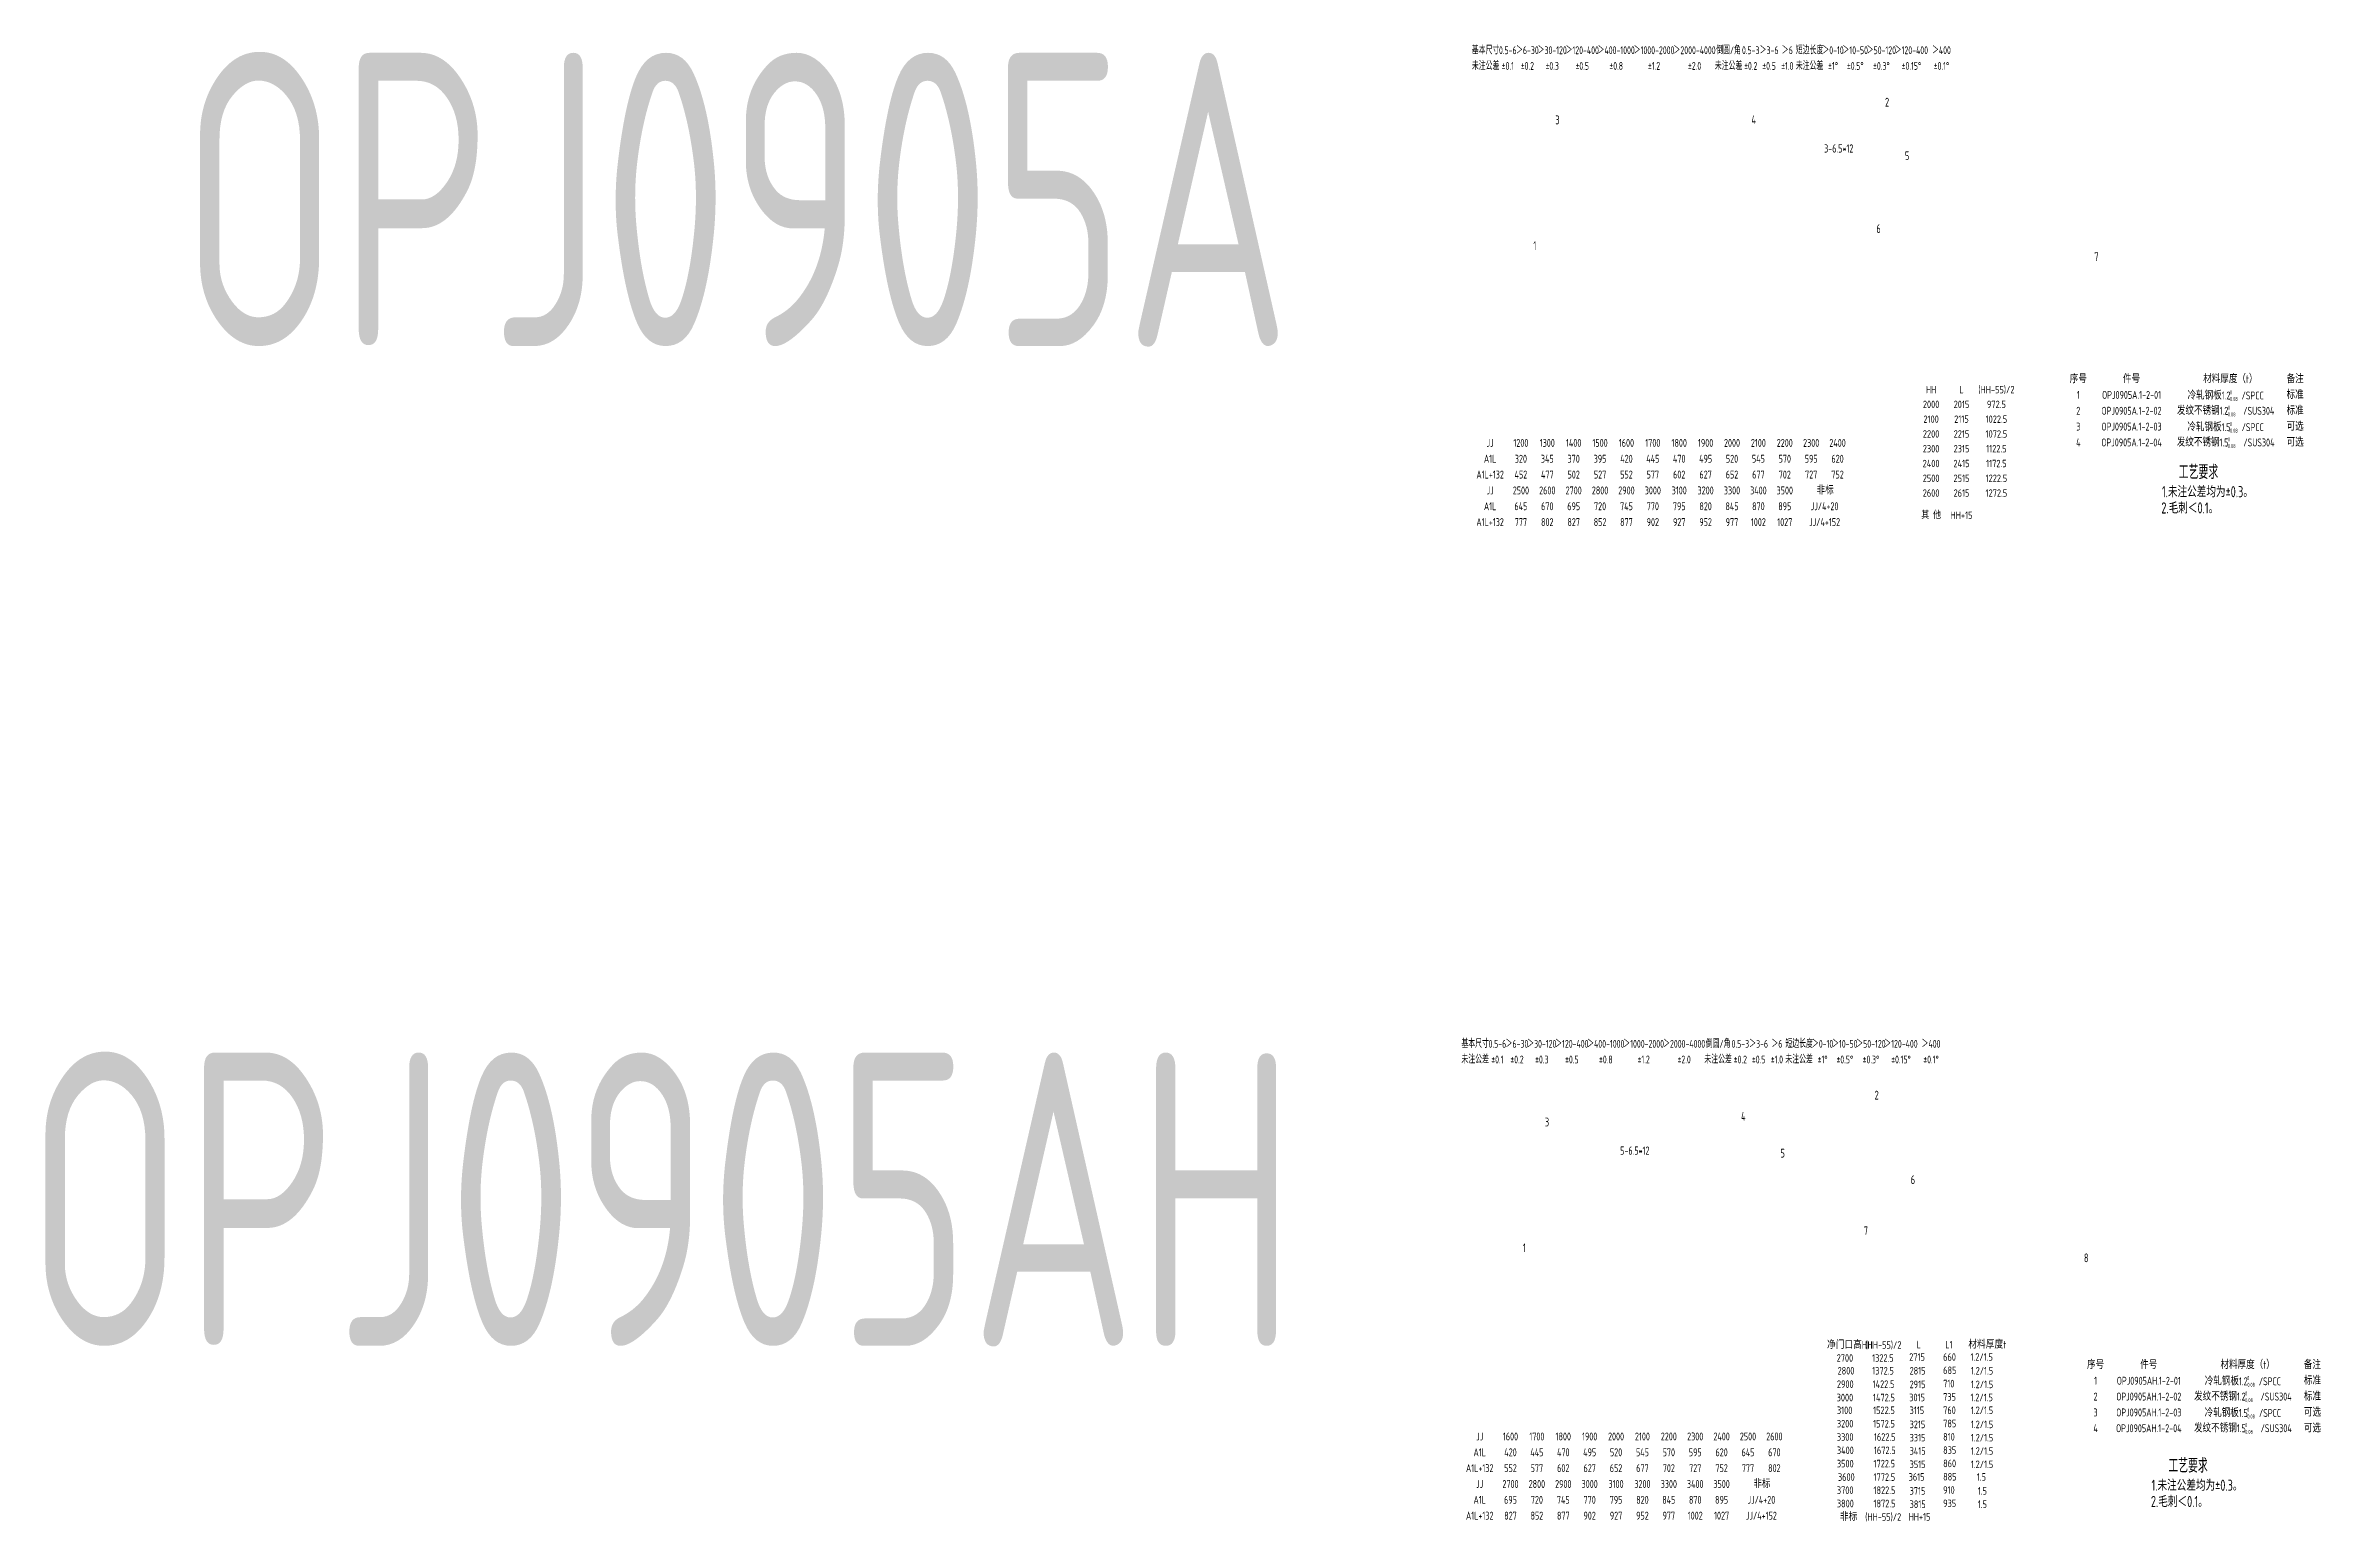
# Model space of a CAD drawing. Header units: inches. Extents: x 14216 to 120088, y -29410 to 23559.
# Drawn here: x 32300 to 40053, y -4756 to 277 of the extents above; entities that cross this region are included whole.
import ezdxf
from ezdxf.enums import TextEntityAlignment as Align

# ---------------------------------------------------------------- set-up
doc = ezdxf.new("R2010")
doc.units = ezdxf.units.IN
doc.header["$LTSCALE"] = 0.3
doc.header["$MEASUREMENT"] = 0
for name, color, linetype in [('2', 2, 'Continuous'), ('2细实线', 2, 'Continuous'), ('7', 4, 'Continuous')]:
    doc.layers.add(name, color=color, linetype=linetype)
doc.layers.add('粗实线', color=7, linetype='Continuous', lineweight=30)
doc.styles.add('HZ', font='isocp2.shx', dxfattribs={"width": 0.7, "bigfont": 'hztxt.shx'})

msp = doc.modelspace()

# ---------------------------------------------------------------- texts
at = {"layer": '2', "color": 4, "style": 'HZ', "width": 0.7}
for s, p in [('2', (38574.711, 68.836)), ('3', (37450.224, 8.396)), ('4', (38119.253, 9.444)), ('5', (38642.601, -113.852)), ('6', (38545.239, -362.316)), ('1', (37375.16, -420.499)), ('7', (39288.592, -457.782)), ('2', (38539.214, -3316.916)), ('3', (37414.728, -3408.662)), ('4', (38083.756, -3388.932)), ('5', (38218.127, -3514.919)), ('6', (38662.446, -3605.275)), ('7', (38502.168, -3779.375)), ('1', (37339.664, -3837.558)), ('8', (39253.095, -3871.828))]:
    msp.add_text(s, height=30, dxfattribs=at).set_placement(p)
at = {"layer": '2', "style": 'HZ', "width": 0.8}
for s, height, p in [('序号', 27, (39233.964, -860.368)), ('件号', 27, (39415.638, -860.368)), ('材料厚度（t）', 27, (39752.524, -860.368)), ('备注', 27, (39973.586, -860.368)), ('HH', 25.2, (38731.93, -896.173)), ('L', 25.2, (38835.53, -896.173)), ('(HH-55)/2', 25.2, (38954.575, -896.173)), ('1', 27, (39233.964, -914.368)), ('OPJ0905A.1-2-01', 27, (39415.638, -914.368)), ('冷轧钢板1.2   /SPCC', 27, (39736.342, -916.307)), ('标准', 27, (39973.586, -914.368)), ('2000', 25.2, (38731.93, -946.573)), ('2100', 25.2, (38731.93, -996.973)), ('2015', 25.2, (38835.53, -946.573)), ('2115', 25.2, (38835.53, -996.973)), ('1022.5', 25.2, (38954.575, -996.973)), ('972.5', 25.2, (38954.575, -946.573)), ('2', 27, (39233.964, -968.368)), ('OPJ0905A.1-2-02', 27, (39415.638, -968.368)), ('发纹不锈钢1.2    /SUS304 ', 27, (39742.857, -968.368)), ('标准', 27, (39973.586, -968.368)), ('可选', 27, (39973.586, -1022.368)), ('2300', 25.2, (38731.93, -1097.773)), ('2200', 25.2, (38731.93, -1047.373)), ('2315', 25.2, (38835.53, -1097.773)), ('2215', 25.2, (38835.53, -1047.373)), ('1072.5', 25.2, (38954.575, -1047.373)), ('1122.5', 25.2, (38954.575, -1097.773)), ('4', 27, (39233.964, -1076.368)), ('3', 27, (39233.964, -1022.368)), ('OPJ0905A.1-2-04', 27, (39415.638, -1076.368)), ('OPJ0905A.1-2-03', 27, (39415.638, -1022.368)), ('发纹不锈钢1.5    /SUS304 ', 27, (39742.857, -1076.368)), ('冷轧钢板1.5   /SPCC', 27, (39736.342, -1024.307)), ('可选', 27, (39973.586, -1076.368)), ('2500', 25.2, (38731.93, -1198.573)), ('2600', 25.2, (38731.93, -1248.973)), ('2515', 25.2, (38835.53, -1198.573)), ('2615', 25.2, (38835.53, -1248.973)), ('1272.5', 25.2, (38954.575, -1248.973)), ('1222.5', 25.2, (38954.575, -1198.573)), ('其 他', 25.2, (38731.93, -1324.573)), ('HH+15', 25.2, (38835.53, -1324.573)), ('序号', 27, (39292.862, -4221.861)), ('1', 27, (39292.862, -4275.861)), ('OPJ0905AH.1-2-01', 27, (39474.536, -4275.861)), ('件号', 27, (39474.536, -4221.861)), ('冷轧钢板1.2   /SPCC', 27, (39795.24, -4277.8)), ('材料厚度（t）', 27, (39811.422, -4221.861)), ('标准', 27, (40032.484, -4275.861)), ('备注', 27, (40032.484, -4221.861)), ('2', 27, (39292.862, -4329.861)), ('OPJ0905AH.1-2-02', 27, (39474.536, -4329.861)), ('发纹不锈钢1.2    /SUS304 ', 27, (39801.755, -4329.861)), ('标准', 27, (40032.484, -4329.861)), ('3', 27, (39292.862, -4383.861)), ('OPJ0905AH.1-2-03', 27, (39474.536, -4383.861)), ('冷轧钢板1.5   /SPCC', 27, (39795.24, -4385.8)), ('可选', 27, (40032.484, -4383.861)), ('4', 27, (39292.862, -4437.861)), ('OPJ0905AH.1-2-04', 27, (39474.536, -4437.861)), ('发纹不锈钢1.5    /SUS304 ', 27, (39801.755, -4437.861)), ('可选', 27, (40032.484, -4437.861))]:
    msp.add_text(s, height=height, dxfattribs=at).set_placement(p, align=Align.MIDDLE_CENTER)
at = {"layer": '2', "color": 3, "style": 'HZ', "width": 0.8}
for s, p in [('2400', (38731.93, -1148.173)), ('2415', (38835.53, -1148.173)), ('1172.5', (38954.575, -1148.173))]:
    msp.add_text(s, height=25.2, dxfattribs=at).set_placement(p, align=Align.MIDDLE_CENTER)
at = {"layer": '2', "color": 6, "style": 'HZ', "width": 0.75}
for s, p in [('1.未注公差均为±0.3。', (39519.217, -1263.295)), ('2.毛刺＜0.1。', (39517.071, -1318.69)), ('1.未注公差均为±0.3。', (39483.72, -4651.208)), ('2.毛刺＜0.1。', (39481.574, -4706.603))]:
    msp.add_text(s, height=38, dxfattribs=at).set_placement(p)
at = {"layer": '2', "color": 6, "attachment_point": 5, "style": 'HZ'}
for s, insert, char_height in [('\\A1;OPJ0905A', (34654.399, -248.783), 1000), ('3-6.5*12', (38416.905, -73.968), 28), ('\\A1;OPJ0905AH', (34399.043, -3657.799), 1000), ('5-6.5*12', (37721.408, -3491.026), 28)]:
    msp.add_mtext(s, dxfattribs=dict(at, insert=insert, char_height=char_height))
at = {"layer": '2', "char_height": 13.728, "attachment_point": 1, "style": 'HZ'}
for insert in [(39744.449, -898.456), (39737.226, -950.893), (39744.449, -1006.456), (39737.226, -1058.893), (39803.348, -4259.949), (39796.124, -4312.386), (39803.348, -4367.949), (39796.124, -4420.386)]:
    msp.add_mtext(' 0\\P-0.08', dxfattribs=dict(at, insert=insert))
at = {"layer": '2细实线', "linetype": 'ByBlock', "style": 'HZ', "width": 0.65}
for s, p in [('基本尺寸', (37212.395, 260.903)), ('0.5-6', (37288.13, 260.903)), ('＞6-30', (37354.955, 260.903)), ('＞30-120', (37439.6, 260.903)), ('＞120-400', (37542.065, 260.903)), ('＞400-1000', (37657.895, 260.903)), ('＞1000-2000', (37787.09, 260.903)), ('＞2000-4000', (37925.195, 260.903)), ('倒圆/角', (38041.025, 260.903)), ('0.5-3', (38116.76, 260.903)), ('＞3-6', (38179.13, 260.903)), ('＞6', (38241.5, 260.903)), ('短边长度', (38317.235, 260.903)), ('＞0-10', (38397.425, 260.903)), ('＞10-50', (38473.16, 260.903)), ('＞50-120', (38562.26, 260.903)), ('＞120-400', (38664.725, 260.903)), ('＞400', (38767.19, 260.903)), ('未注公差', (37212.395, 207.443)), ('%%p0.1', (37288.13, 207.443)), ('%%p0.2', (37354.955, 207.443)), ('%%p0.3', (37439.6, 207.443)), ('%%p0.5', (37542.065, 207.443)), ('%%p0.8', (37657.895, 207.443)), ('%%p1.2', (37787.09, 207.443)), ('%%p2.0', (37925.195, 207.443)), ('未注公差', (38041.025, 207.443)), ('%%p0.2', (38116.76, 207.443)), ('%%p0.5', (38179.13, 207.443)), ('%%p1.0', (38241.5, 207.443)), ('未注公差', (38317.235, 207.443)), ('%%p1%%d', (38397.425, 207.443)), ('%%p0.5%%d', (38473.16, 207.443)), ('%%p0.3%%d', (38562.26, 207.443)), ('%%p0.15%%d', (38664.725, 207.443)), ('%%p0.1%%d', (38767.19, 207.443)), ('未注公差', (37176.898, -3180.47)), ('基本尺寸', (37176.898, -3127.01)), ('0.5-6', (37252.633, -3127.01)), ('%%p0.1', (37252.633, -3180.47)), ('＞6-30', (37319.458, -3127.01)), ('%%p0.2', (37319.458, -3180.47)), ('＞30-120', (37404.103, -3127.01)), ('%%p0.3', (37404.103, -3180.47)), ('＞120-400', (37506.568, -3127.01)), ('%%p0.5', (37506.568, -3180.47)), ('＞400-1000', (37622.398, -3127.01)), ('%%p0.8', (37622.398, -3180.47)), ('＞1000-2000', (37751.593, -3127.01)), ('%%p1.2', (37751.593, -3180.47)), ('＞2000-4000', (37889.698, -3127.01)), ('%%p2.0', (37889.698, -3180.47)), ('未注公差', (38005.528, -3180.47)), ('倒圆/角', (38005.528, -3127.01)), ('0.5-3', (38081.263, -3127.01)), ('%%p0.2', (38081.263, -3180.47)), ('＞3-6', (38143.633, -3127.01)), ('%%p0.5', (38143.633, -3180.47)), ('%%p1.0', (38206.003, -3180.47)), ('＞6', (38206.003, -3127.01)), ('未注公差', (38281.738, -3180.47)), ('短边长度', (38281.738, -3127.01)), ('＞0-10', (38361.928, -3127.01)), ('%%p1%%d', (38361.928, -3180.47)), ('＞10-50', (38437.663, -3127.01)), ('%%p0.5%%d', (38437.663, -3180.47)), ('＞50-120', (38526.763, -3127.01)), ('%%p0.3%%d', (38526.763, -3180.47)), ('＞120-400', (38629.228, -3127.01)), ('%%p0.15%%d', (38629.228, -3180.47)), ('＞400', (38731.693, -3127.01)), ('%%p0.1%%d', (38731.693, -3180.47))]:
    msp.add_text(s, height=26.73, dxfattribs=at).set_placement(p, align=Align.MIDDLE_CENTER)
at = {"layer": '2细实线', "style": 'HZ', "width": 0.8}
for s, p in [('JJ', (37227.845, -1077.973)), ('1200', (37332.845, -1077.973)), ('1300', (37422.845, -1077.973)), ('1400', (37512.845, -1077.973)), ('1500', (37602.845, -1077.973)), ('1600', (37692.845, -1077.973)), ('1700', (37782.845, -1077.973)), ('1800', (37872.845, -1077.973)), ('1900', (37962.845, -1077.973)), ('2000', (38052.845, -1077.973)), ('2100', (38142.845, -1077.973)), ('2200', (38232.845, -1077.973)), ('2300', (38322.845, -1077.973)), ('2400', (38412.845, -1077.973)), ('A1L', (37227.845, -1131.973)), ('320', (37332.845, -1131.973)), ('345', (37422.845, -1131.973)), ('370', (37512.845, -1131.973)), ('395', (37602.845, -1131.973)), ('420', (37692.845, -1131.973)), ('445', (37782.845, -1131.973)), ('470', (37872.845, -1131.973)), ('495', (37962.845, -1131.973)), ('520', (38052.845, -1131.973)), ('545', (38142.845, -1131.973)), ('570', (38232.845, -1131.973)), ('595', (38322.845, -1131.973)), ('620', (38412.845, -1131.973)), ('A1L+132', (37227.845, -1185.973)), ('JJ', (37227.845, -1239.973)), ('2500', (37332.845, -1239.973)), ('452', (37332.845, -1185.973)), ('2600', (37422.845, -1239.973)), ('477', (37422.845, -1185.973)), ('2700', (37512.845, -1239.973)), ('502', (37512.845, -1185.973)), ('2800', (37602.845, -1239.973)), ('527', (37602.845, -1185.973)), ('2900', (37692.845, -1239.973)), ('552', (37692.845, -1185.973)), ('3000', (37782.845, -1239.973)), ('577', (37782.845, -1185.973)), ('3100', (37872.845, -1239.973)), ('602', (37872.845, -1185.973)), ('3200', (37962.845, -1239.973)), ('627', (37962.845, -1185.973)), ('3300', (38052.845, -1239.973)), ('652', (38052.845, -1185.973)), ('3400', (38142.845, -1239.973)), ('677', (38142.845, -1185.973)), ('3500', (38232.845, -1239.973)), ('702', (38232.845, -1185.973)), ('727', (38322.845, -1185.973)), ('非标', (38370.459, -1239.973)), ('752', (38412.845, -1185.973)), ('A1L', (37227.845, -1293.973)), ('645', (37332.845, -1293.973)), ('670', (37422.845, -1293.973)), ('695', (37512.845, -1293.973)), ('720', (37602.845, -1293.973)), ('745', (37692.845, -1293.973)), ('770', (37782.845, -1293.973)), ('795', (37872.845, -1293.973)), ('820', (37962.845, -1293.973)), ('845', (38052.845, -1293.973)), ('870', (38142.845, -1293.973)), ('895', (38232.845, -1293.973)), ('JJ/4+20', (38368.633, -1293.973)), ('A1L+132', (37227.845, -1347.973)), ('777', (37332.845, -1347.973)), ('802', (37422.845, -1347.973)), ('827', (37512.845, -1347.973)), ('852', (37602.845, -1347.973)), ('877', (37692.845, -1347.973)), ('902', (37782.845, -1347.973)), ('927', (37872.845, -1347.973)), ('952', (37962.845, -1347.973)), ('977', (38052.845, -1347.973)), ('1002', (38142.845, -1347.973)), ('1027', (38232.845, -1347.973)), ('JJ/4+152', (38368.633, -1347.973)), ('JJ', (37192.348, -4465.886)), ('1600', (37297.348, -4465.886)), ('1700', (37387.348, -4465.886)), ('1800', (37477.348, -4465.886)), ('1900', (37567.348, -4465.886)), ('2000', (37657.348, -4465.886)), ('2100', (37747.348, -4465.886)), ('2200', (37837.348, -4465.886)), ('2300', (37927.348, -4465.886)), ('2400', (38017.348, -4465.886)), ('2500', (38107.348, -4465.886)), ('2600', (38197.348, -4465.886)), ('A1L+132', (37192.348, -4573.886)), ('A1L', (37192.348, -4519.886)), ('420', (37297.348, -4519.886)), ('552', (37297.348, -4573.886)), ('445', (37387.348, -4519.886)), ('577', (37387.348, -4573.886)), ('470', (37477.348, -4519.886)), ('602', (37477.348, -4573.886)), ('495', (37567.348, -4519.886)), ('627', (37567.348, -4573.886)), ('652', (37657.348, -4573.886)), ('520', (37657.348, -4519.886)), ('545', (37747.348, -4519.886)), ('677', (37747.348, -4573.886)), ('570', (37837.348, -4519.886)), ('702', (37837.348, -4573.886)), ('595', (37927.348, -4519.886)), ('727', (37927.348, -4573.886)), ('752', (38017.348, -4573.886)), ('620', (38017.348, -4519.886)), ('645', (38107.348, -4519.886)), ('777', (38107.348, -4573.886)), ('670', (38197.348, -4519.886)), ('802', (38197.348, -4573.886)), ('JJ', (37192.348, -4627.886)), ('2700', (37297.348, -4627.886)), ('2800', (37387.348, -4627.886)), ('2900', (37477.348, -4627.886)), ('3000', (37567.348, -4627.886)), ('3100', (37657.348, -4627.886)), ('3200', (37747.348, -4627.886)), ('3300', (37837.348, -4627.886)), ('3400', (37927.348, -4627.886)), ('3500', (38017.348, -4627.886)), ('非标', (38154.963, -4627.886)), ('A1L+132', (37192.348, -4735.886)), ('A1L', (37192.348, -4681.886)), ('695', (37297.348, -4681.886)), ('827', (37297.348, -4735.886)), ('852', (37387.348, -4735.886)), ('720', (37387.348, -4681.886)), ('745', (37477.348, -4681.886)), ('877', (37477.348, -4735.886)), ('770', (37567.348, -4681.886)), ('902', (37567.348, -4735.886)), ('795', (37657.348, -4681.886)), ('927', (37657.348, -4735.886)), ('952', (37747.348, -4735.886)), ('820', (37747.348, -4681.886)), ('845', (37837.348, -4681.886)), ('977', (37837.348, -4735.886)), ('1002', (37927.348, -4735.886)), ('870', (37927.348, -4681.886)), ('1027', (38017.348, -4735.886)), ('895', (38017.348, -4681.886)), ('JJ/4+152', (38153.136, -4735.886)), ('JJ/4+20', (38153.136, -4681.886))]:
    msp.add_text(s, height=27, dxfattribs=at).set_placement(p, align=Align.MIDDLE_CENTER)
at = {"layer": '7', "color": 2, "style": 'HZ', "width": 0.85}
for s, height, p in [('净门口高HH', 25.92, (38376.779, -4166.806)), ('2700', 25.92, (38409.87, -4211.371)), ('(HH-55)/2', 25.9, (38508.099, -4166.806)), ('1322.5', 25.92, (38530.713, -4211.371)), ('2715', 25.92, (38657.431, -4207.853)), ('L', 25.92, (38682.362, -4165.633)), ('660', 25.92, (38773.05, -4207.853)), ('L1', 25.92, (38780.222, -4165.633)), ('材料厚度t', 25.92, (38858.921, -4165.633)), ('1.2/1.5', 25.92, (38866.479, -4207.853)), ('2800', 25.92, (38413.011, -4254.764)), ('1372.5', 25.92, (38531.013, -4254.764)), ('2815', 25.92, (38658.501, -4254.764)), ('685', 25.92, (38773.05, -4253.213)), ('1.2/1.5', 25.92, (38867.548, -4254.764)), ('3000', 25.92, (38409.87, -4346.178)), ('2900', 25.92, (38410.663, -4300.502)), ('1422.5', 25.92, (38532.413, -4300.502)), ('1472.5', 25.92, (38533.64, -4346.178)), ('3015', 25.92, (38657.431, -4345.766)), ('2915', 25.92, (38658.605, -4301.262)), ('710', 25.92, (38773.05, -4298.573)), ('735', 25.92, (38773.05, -4343.933)), ('1.2/1.5', 25.92, (38866.479, -4345.766)), ('1.2/1.5', 25.92, (38867.653, -4301.262)), ('3200', 25.92, (38410.577, -4435.309)), ('3100', 25.92, (38410.789, -4389.571)), ('1572.5', 25.92, (38534.071, -4435.309)), ('1522.5', 25.92, (38534.283, -4389.571)), ('3115', 25.92, (38658.501, -4389.571)), ('3215', 25.92, (38658.605, -4437.655)), ('760', 25.92, (38773.05, -4389.293)), ('785', 25.92, (38773.05, -4434.653)), ('1.2/1.5', 25.92, (38867.548, -4389.571)), ('1.2/1.5', 25.92, (38867.653, -4437.655)), ('3300', 25.92, (38410.577, -4480.669)), ('1622.5', 25.92, (38536.911, -4480.669)), ('3315', 25.92, (38658.605, -4483.015)), ('810', 25.92, (38773.05, -4480.013)), ('1.2/1.5', 25.92, (38867.653, -4483.015)), ('3400', 25.92, (38410.577, -4526.029)), ('3500', 25.92, (38410.577, -4571.389)), ('1722.5', 25.92, (38535.585, -4571.389)), ('1672.5', 25.92, (38536.911, -4526.029)), ('3415', 25.92, (38658.605, -4528.375)), ('3515', 25.92, (38658.605, -4573.735)), ('835', 25.92, (38773.05, -4525.373)), ('860', 25.92, (38773.05, -4570.733)), ('1.2/1.5', 25.92, (38867.653, -4528.375)), ('1.2/1.5', 25.92, (38867.653, -4573.735)), ('3700', 25.92, (38410.577, -4662.109)), ('3600', 25.92, (38414.217, -4617.265)), ('1822.5', 25.92, (38535.585, -4662.109)), ('1772.5', 25.92, (38535.691, -4617.265)), ('3615', 25.92, (38655.321, -4616.788)), ('3715', 25.92, (38658.605, -4664.455)), ('910', 25.92, (38773.05, -4661.453)), ('885', 25.92, (38773.05, -4616.093)), ('1.5', 25.92, (38887.994, -4616.788)), ('1.5', 25.92, (38891.278, -4664.455)), ('3800', 25.92, (38410.577, -4707.469)), ('非标', 25.92, (38420.967, -4753.345)), ('(HH-55)/2', 25.92, (38507.095, -4753.345)), ('1872.5', 25.92, (38535.585, -4707.469)), ('HH+15', 25.92, (38655.321, -4752.868)), ('3815', 25.92, (38658.605, -4709.815)), ('935', 25.92, (38773.05, -4706.813)), ('1.5', 25.92, (38891.278, -4709.815))]:
    msp.add_text(s, height=height, dxfattribs=at).set_placement(p)
at = {"layer": '粗实线', "color": 3, "linetype": 'Continuous', "lineweight": -3, "style": 'HZ', "width": 0.7}
for p in [(39576.612, -1201.376), (39541.116, -4589.289)]:
    msp.add_text('工艺要求', height=48, dxfattribs=at).set_placement(p)

doc.saveas('drawing.dxf')
